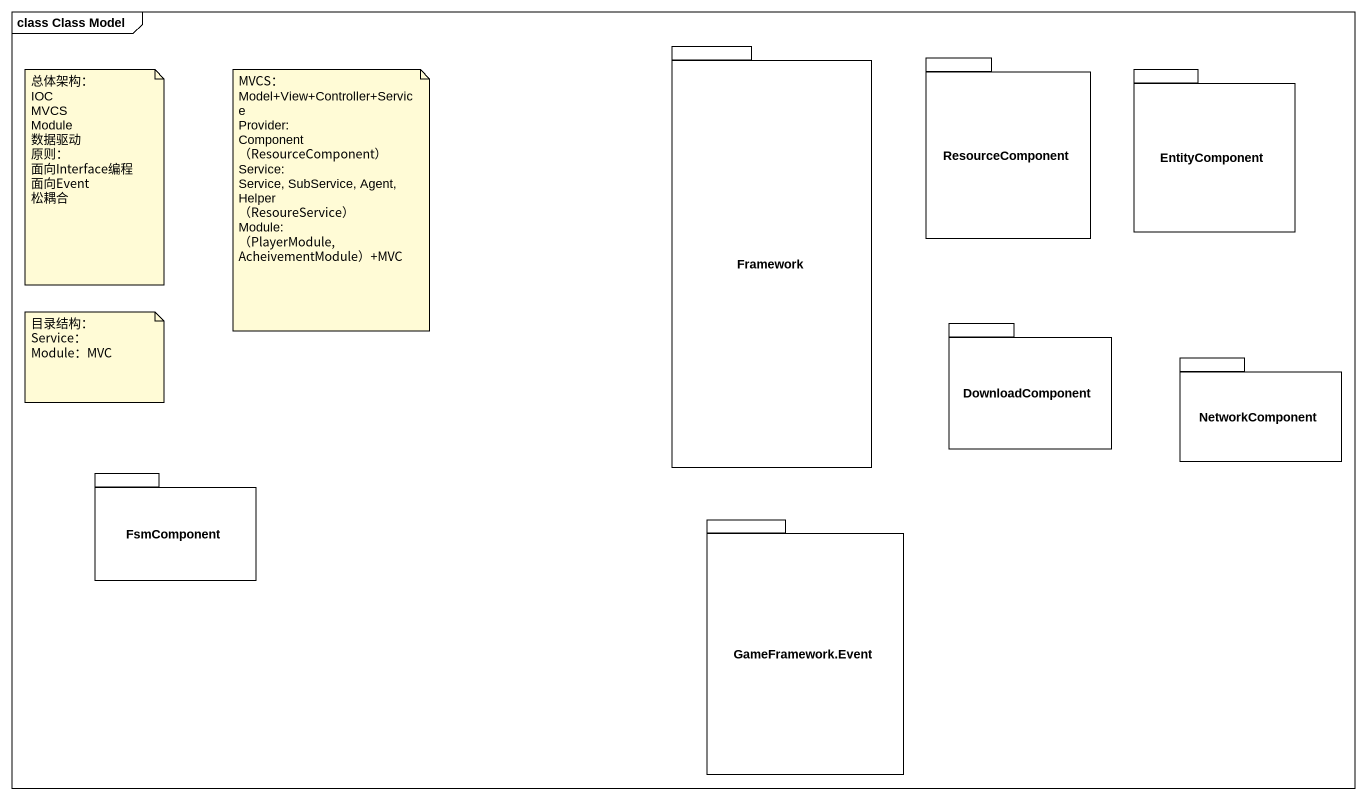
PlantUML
@startuml
mainframe class Class Model
package Framework {
}
package ResourceComponent {
}
package EntityComponent {
}
package DownloadComponent {
}
package NetworkComponent {
}
package FsmComponent {
}
package "GameFramework.Event" as GameFramework_Event {
}
note as N1
  总体架构：
  IOC
  MVCS
  Module
  数据驱动
  原则：
  面向Interface编程
  面向Event
  松耦合
end note
note as N2
  MVCS：
  Model+View+Controller+Service
  Provider:
  Component
  （ResourceComponent）
  Service:
  Service, SubService, Agent, Helper
  （ResoureService）
  Module:
  （PlayerModule, AcheivementModule）+MVC
end note
note as N3
  目录结构：
  Service：
  Module：MVC
end note
@enduml
